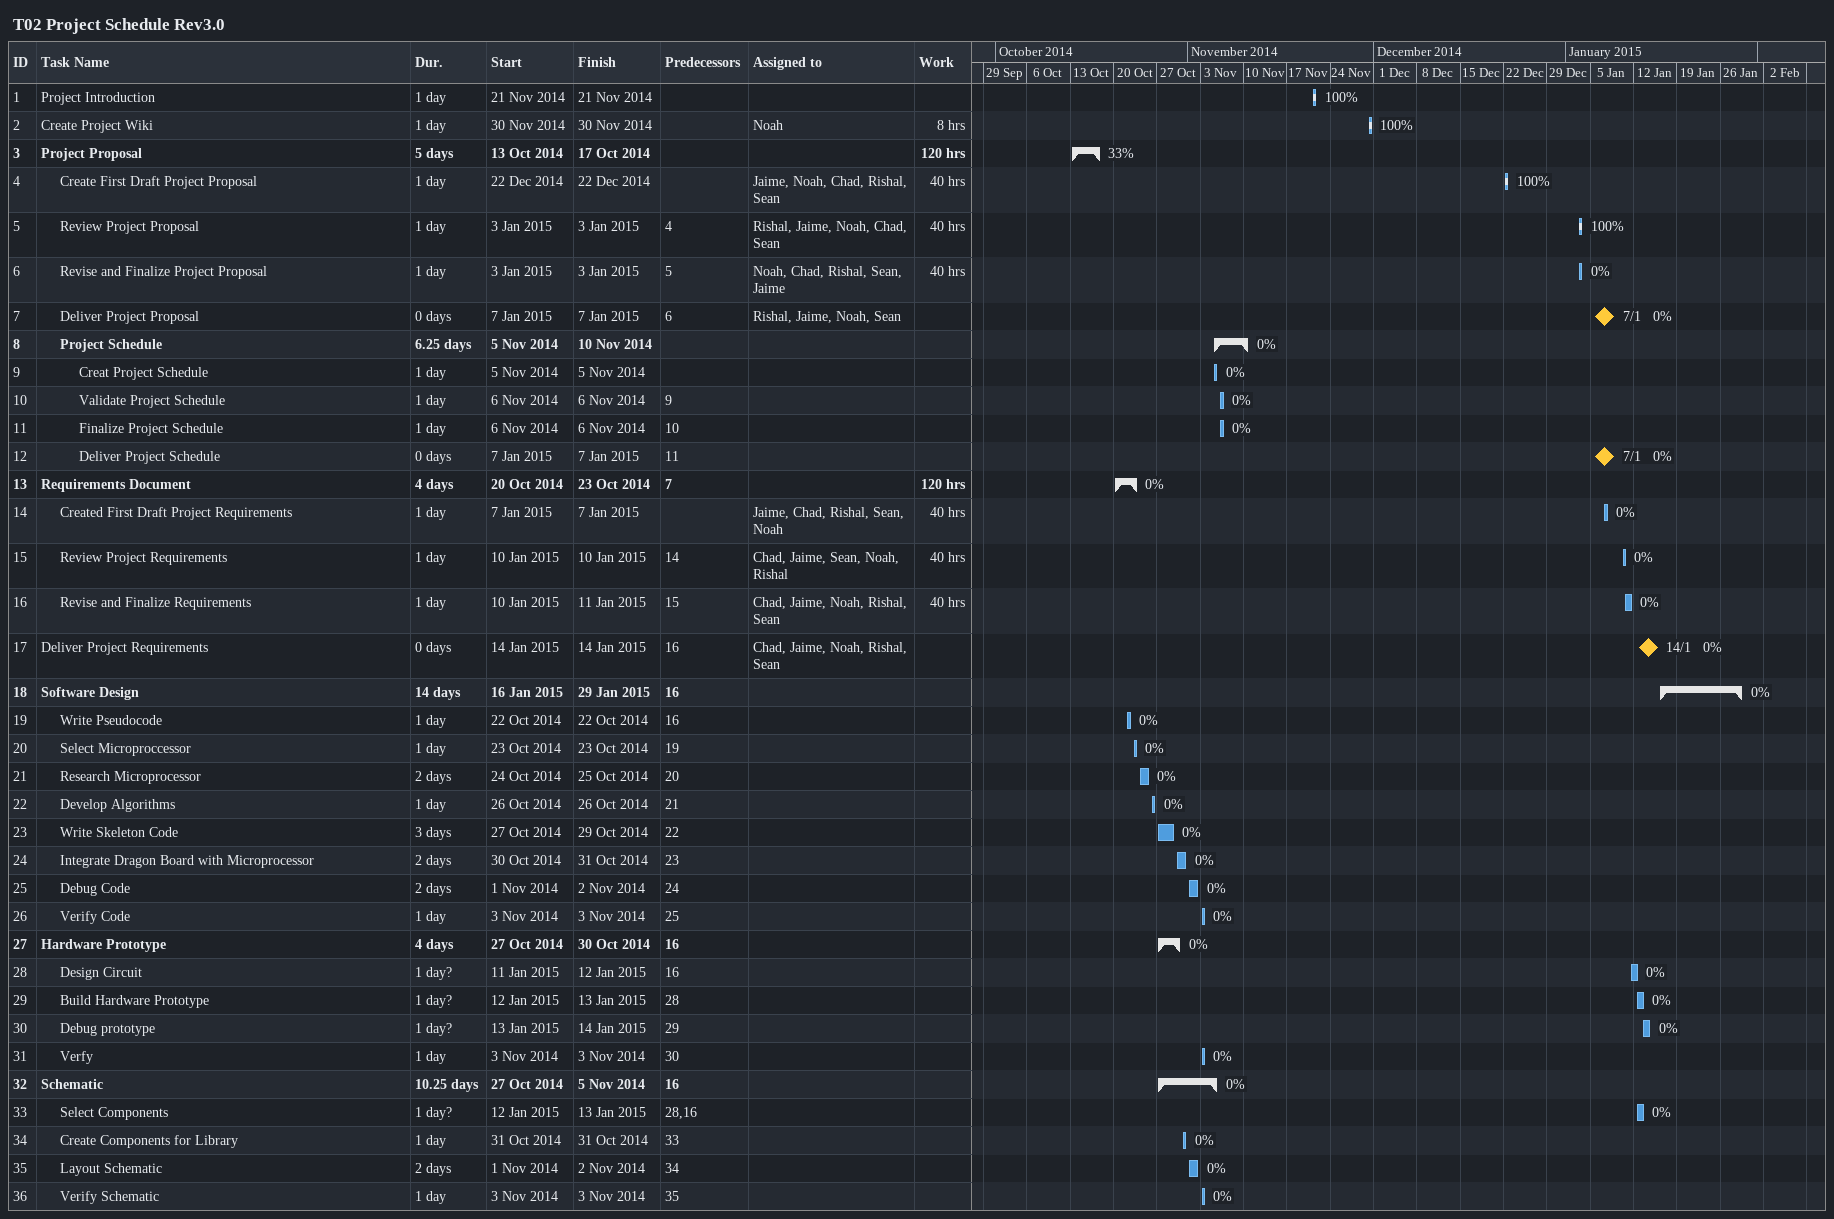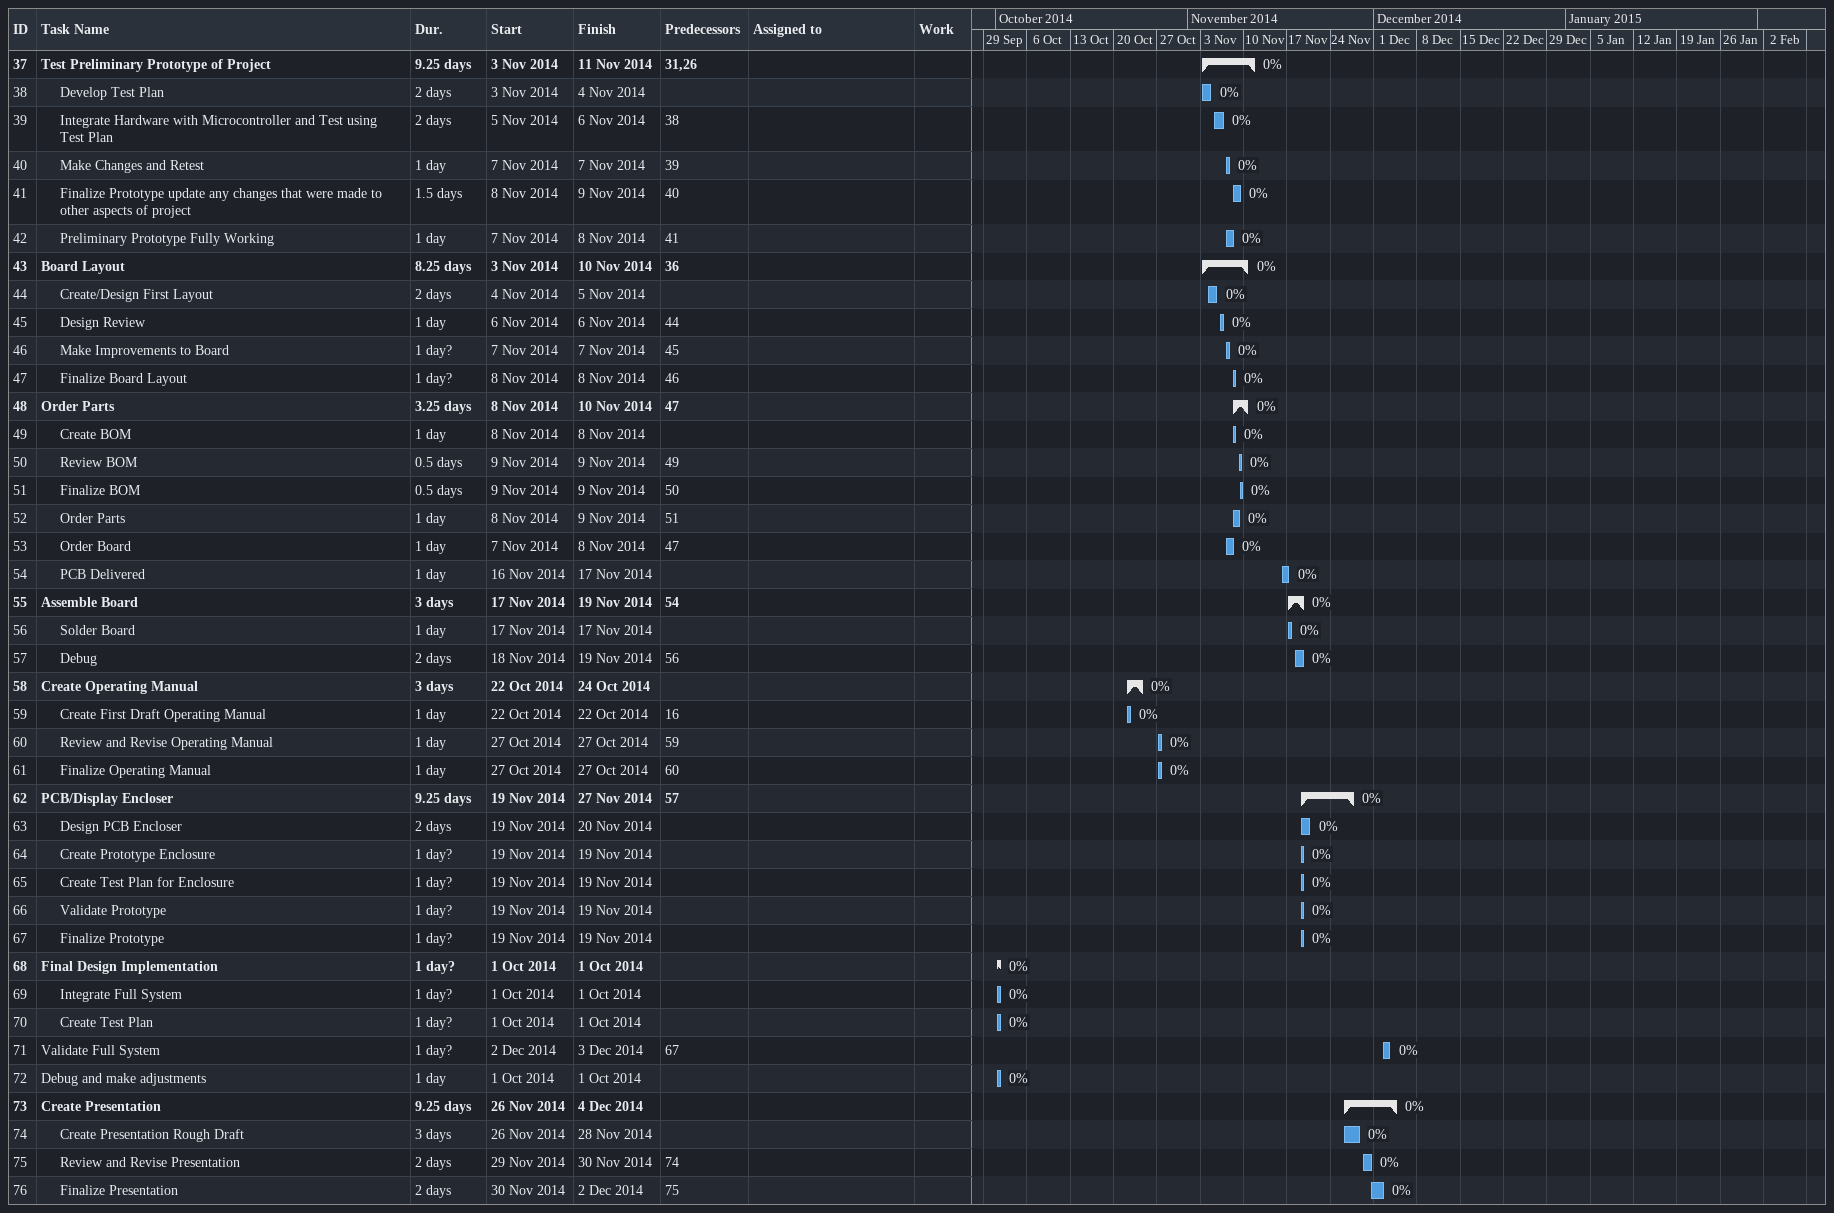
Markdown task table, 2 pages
T02 Project Schedule Rev3.0

| ID | Level | Task | Duration | Start | Finish | Predecessors | Resources | % complete | Work (h) |
|---|---|---|---|---|---|---|---|---|---|
| 1 | 1 | Project Introduction | 1d | 2014-11-21 | 2014-11-21 |  |  | 100 |  |
| 2 | 1 | Create Project Wiki | 1d | 2014-11-30 | 2014-11-30 |  | Noah | 100 | 8 |
| 3 | 1 | **Project Proposal** | 5d | 2014-10-13 | 2014-10-17 |  |  | 33 | 120 |
| 4 | 2 | Create First Draft Project Proposal | 1d | 2014-12-22 | 2014-12-22 |  | Jaime, Noah, Chad, Rishal, Sean | 100 | 40 |
| 5 | 2 | Review Project Proposal | 1d | 2015-01-03 | 2015-01-03 | 4 | Rishal, Jaime, Noah, Chad, Sean | 100 | 40 |
| 6 | 2 | Revise and Finalize Project Proposal | 1d | 2015-01-03 | 2015-01-03 | 5 | Noah, Chad, Rishal, Sean, Jaime | 0 | 40 |
| 7 | 2 | Deliver Project Proposal | 0d | 2015-01-07 | 2015-01-07 | 6 | Rishal, Jaime, Noah, Sean | 0 |  |
| 8 | 2 | **Project Schedule** | 6.25d | 2014-11-05 | 2014-11-10 |  |  | 0 |  |
| 9 | 3 | Creat Project Schedule | 1d | 2014-11-05 | 2014-11-05 |  |  | 0 |  |
| 10 | 3 | Validate Project Schedule | 1d | 2014-11-06 | 2014-11-06 | 9 |  | 0 |  |
| 11 | 3 | Finalize Project Schedule | 1d | 2014-11-06 | 2014-11-06 | 10 |  | 0 |  |
| 12 | 3 | Deliver Project Schedule | 0d | 2015-01-07 | 2015-01-07 | 11 |  | 0 |  |
| 13 | 1 | **Requirements Document** | 4d | 2014-10-20 | 2014-10-23 | 7 |  | 0 | 120 |
| 14 | 2 | Created First Draft Project Requirements | 1d | 2015-01-07 | 2015-01-07 |  | Jaime, Chad, Rishal, Sean, Noah | 0 | 40 |
| 15 | 2 | Review Project Requirements | 1d | 2015-01-10 | 2015-01-10 | 14 | Chad, Jaime, Sean, Noah, Rishal | 0 | 40 |
| 16 | 2 | Revise and Finalize Requirements | 1d | 2015-01-10 | 2015-01-11 | 15 | Chad, Jaime, Noah, Rishal, Sean | 0 | 40 |
| 17 | 1 | Deliver Project Requirements | 0d | 2015-01-14 | 2015-01-14 | 16 | Chad, Jaime, Noah, Rishal, Sean | 0 |  |
| 18 | 1 | **Software Design** | 14d | 2015-01-16 | 2015-01-29 | 16 |  | 0 |  |
| 19 | 2 | Write Pseudocode | 1d | 2014-10-22 | 2014-10-22 | 16 |  | 0 |  |
| 20 | 2 | Select Microproccessor | 1d | 2014-10-23 | 2014-10-23 | 19 |  | 0 |  |
| 21 | 2 | Research Microprocessor | 2d | 2014-10-24 | 2014-10-25 | 20 |  | 0 |  |
| 22 | 2 | Develop Algorithms | 1d | 2014-10-26 | 2014-10-26 | 21 |  | 0 |  |
| 23 | 2 | Write Skeleton Code | 3d | 2014-10-27 | 2014-10-29 | 22 |  | 0 |  |
| 24 | 2 | Integrate Dragon Board with Microprocessor | 2d | 2014-10-30 | 2014-10-31 | 23 |  | 0 |  |
| 25 | 2 | Debug Code | 2d | 2014-11-01 | 2014-11-02 | 24 |  | 0 |  |
| 26 | 2 | Verify Code | 1d | 2014-11-03 | 2014-11-03 | 25 |  | 0 |  |
| 27 | 1 | **Hardware Prototype** | 4d | 2014-10-27 | 2014-10-30 | 16 |  | 0 |  |
| 28 | 2 | Design Circuit | 1d? | 2015-01-11 | 2015-01-12 | 16 |  | 0 |  |
| 29 | 2 | Build Hardware Prototype | 1d? | 2015-01-12 | 2015-01-13 | 28 |  | 0 |  |
| 30 | 2 | Debug prototype | 1d? | 2015-01-13 | 2015-01-14 | 29 |  | 0 |  |
| 31 | 2 | Verfy | 1d | 2014-11-03 | 2014-11-03 | 30 |  | 0 |  |
| 32 | 1 | **Schematic** | 10.25d | 2014-10-27 | 2014-11-05 | 16 |  | 0 |  |
| 33 | 2 | Select Components | 1d? | 2015-01-12 | 2015-01-13 | 28, 16 |  | 0 |  |
| 34 | 2 | Create Components for Library | 1d | 2014-10-31 | 2014-10-31 | 33 |  | 0 |  |
| 35 | 2 | Layout Schematic | 2d | 2014-11-01 | 2014-11-02 | 34 |  | 0 |  |
| 36 | 2 | Verify Schematic | 1d | 2014-11-03 | 2014-11-03 | 35 |  | 0 |  |
| 37 | 1 | **Test Preliminary Prototype of Project** | 9.25d | 2014-11-03 | 2014-11-11 | 31, 26 |  | 0 |  |
| 38 | 2 | Develop Test Plan | 2d | 2014-11-03 | 2014-11-04 |  |  | 0 |  |
| 39 | 2 | Integrate Hardware with Microcontroller and Test using Test Plan | 2d | 2014-11-05 | 2014-11-06 | 38 |  | 0 |  |
| 40 | 2 | Make Changes and Retest | 1d | 2014-11-07 | 2014-11-07 | 39 |  | 0 |  |
| 41 | 2 | Finalize Prototype update any changes that were made to other aspects of project | 1.5d | 2014-11-08 | 2014-11-09 | 40 |  | 0 |  |
| 42 | 2 | Preliminary Prototype Fully Working | 1d | 2014-11-07 | 2014-11-08 | 41 |  | 0 |  |
| 43 | 1 | **Board Layout** | 8.25d | 2014-11-03 | 2014-11-10 | 36 |  | 0 |  |
| 44 | 2 | Create/Design First Layout | 2d | 2014-11-04 | 2014-11-05 |  |  | 0 |  |
| 45 | 2 | Design Review | 1d | 2014-11-06 | 2014-11-06 | 44 |  | 0 |  |
| 46 | 2 | Make Improvements to Board | 1d? | 2014-11-07 | 2014-11-07 | 45 |  | 0 |  |
| 47 | 2 | Finalize Board Layout | 1d? | 2014-11-08 | 2014-11-08 | 46 |  | 0 |  |
| 48 | 1 | **Order Parts** | 3.25d | 2014-11-08 | 2014-11-10 | 47 |  | 0 |  |
| 49 | 2 | Create BOM | 1d | 2014-11-08 | 2014-11-08 |  |  | 0 |  |
| 50 | 2 | Review BOM | 0.5d | 2014-11-09 | 2014-11-09 | 49 |  | 0 |  |
| 51 | 2 | Finalize BOM | 0.5d | 2014-11-09 | 2014-11-09 | 50 |  | 0 |  |
| 52 | 2 | Order Parts | 1d | 2014-11-08 | 2014-11-09 | 51 |  | 0 |  |
| 53 | 2 | Order Board | 1d | 2014-11-07 | 2014-11-08 | 47 |  | 0 |  |
| 54 | 2 | PCB Delivered | 1d | 2014-11-16 | 2014-11-17 |  |  | 0 |  |
| 55 | 1 | **Assemble Board** | 3d | 2014-11-17 | 2014-11-19 | 54 |  | 0 |  |
| 56 | 2 | Solder Board | 1d | 2014-11-17 | 2014-11-17 |  |  | 0 |  |
| 57 | 2 | Debug | 2d | 2014-11-18 | 2014-11-19 | 56 |  | 0 |  |
| 58 | 1 | **Create Operating Manual** | 3d | 2014-10-22 | 2014-10-24 |  |  | 0 |  |
| 59 | 2 | Create First Draft Operating Manual | 1d | 2014-10-22 | 2014-10-22 | 16 |  | 0 |  |
| 60 | 2 | Review and Revise Operating Manual | 1d | 2014-10-27 | 2014-10-27 | 59 |  | 0 |  |
| 61 | 2 | Finalize Operating Manual | 1d | 2014-10-27 | 2014-10-27 | 60 |  | 0 |  |
| 62 | 1 | **PCB/Display Encloser** | 9.25d | 2014-11-19 | 2014-11-27 | 57 |  | 0 |  |
| 63 | 2 | Design PCB Encloser | 2d | 2014-11-19 | 2014-11-20 |  |  | 0 |  |
| 64 | 2 | Create Prototype Enclosure | 1d? | 2014-11-19 | 2014-11-19 |  |  | 0 |  |
| 65 | 2 | Create Test Plan for Enclosure | 1d? | 2014-11-19 | 2014-11-19 |  |  | 0 |  |
| 66 | 2 | Validate Prototype | 1d? | 2014-11-19 | 2014-11-19 |  |  | 0 |  |
| 67 | 2 | Finalize Prototype | 1d? | 2014-11-19 | 2014-11-19 |  |  | 0 |  |
| 68 | 1 | **Final Design Implementation** | 1d? | 2014-10-01 | 2014-10-01 |  |  | 0 |  |
| 69 | 2 | Integrate Full System | 1d? | 2014-10-01 | 2014-10-01 |  |  | 0 |  |
| 70 | 2 | Create Test Plan | 1d? | 2014-10-01 | 2014-10-01 |  |  | 0 |  |
| 71 | 1 | Validate Full System | 1d? | 2014-12-02 | 2014-12-03 | 67 |  | 0 |  |
| 72 | 1 | Debug and make adjustments | 1d | 2014-10-01 | 2014-10-01 |  |  | 0 |  |
| 73 | 1 | **Create Presentation** | 9.25d | 2014-11-26 | 2014-12-04 |  |  | 0 |  |
| 74 | 2 | Create Presentation Rough Draft | 3d | 2014-11-26 | 2014-11-28 |  |  | 0 |  |
| 75 | 2 | Review and Revise Presentation | 2d | 2014-11-29 | 2014-11-30 | 74 |  | 0 |  |
| 76 | 2 | Finalize Presentation | 2d | 2014-11-30 | 2014-12-02 | 75 |  | 0 |  |
